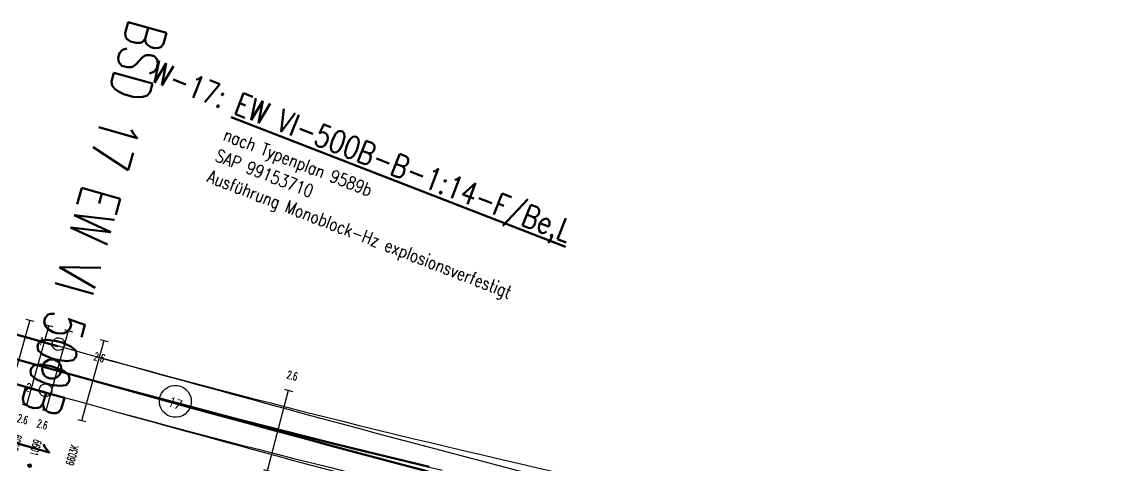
# Model space of a CAD drawing. Extents: x 2687065 to 2691361, y 1253360 to 1255888.
# Drawn here: x 2689289.43 to 2689323.92, y 1254923.6 to 1254937.47 of the extents above; entities that cross this region are included whole.
import ezdxf
from ezdxf.enums import TextEntityAlignment as Align

# ---------------------------------------------------------------- set-up
doc = ezdxf.new("R2010")
doc.units = 0
doc.header["$MEASUREMENT"] = 0
doc.linetypes.add('STRICHPUNKT', pattern=[1, 0.5, -0.25, 0, -0.25])
for name, color, linetype in [('A-GL-0014-_____', 1, 'STRICHPUNKT'), ('A-GL-0015-_____', 1, 'STRICHPUNKT'), ('A-HS-0017-_____', 1, 'STRICHPUNKT'), ('A-N1-0017-_____', 1, 'STRICHPUNKT'), ('BS-TR-A-Gleisstrang-LinieGeometrie', 7, 'Continuous'), ('BS-TR-A-Weiche-Kurzbezeichnung', 7, 'Continuous'), ('BS-TR-A-Weiche-PunktGeometrie', 7, 'Continuous'), ('L-GL-0014-_____', 2, 'Continuous'), ('L-GL-0015-_____', 2, 'Continuous'), ('L-HS-0017-_____', 4, 'Continuous'), ('L-N1-0017-_____', 3, 'Continuous'), ('L-ST-0017-_____', 7, 'Continuous'), ('S-ON-0014-_____', 7, 'Continuous'), ('S-ON-0017-_____', 7, 'Continuous'), ('T-SS-0014-_____', 7, 'Continuous'), ('T-SS-0017-_____', 7, 'Continuous'), ('T-ST', 7, 'Continuous'), ('T-WW-0017-_____', 6, 'Continuous')]:
    doc.layers.add(name, color=color, linetype=linetype)
doc.styles.add('R6', font='simplex.shx', dxfattribs={"width": 0.6})
doc.styles.add('R7', font='simplex.shx', dxfattribs={"width": 0.7})
doc.styles.add('R8', font='simplex.shx', dxfattribs={"width": 0.8})
doc.styles.add('SUPPRIME', font='simplex.shx', dxfattribs={"width": 0.75})

# ---------------------------------------------------------------- blocks, each defined once
blk = doc.blocks.new('WeiVlpSchwelleL')
at = {"color": 7}
for p, q in [((-0.4999999999999905, -0.1300000000000073), (-0.4999999999999832, 0.1299999999999694)), ((0.5000000000000135, -0.130000000000005), (0.5000000000000135, 0.1299999999999717))]:
    blk.add_line(p, q, dxfattribs=at)
at = {"color": 0, "linetype": 'ByBlock', "lineweight": -2}
blk.add_line((-0.4999999999999868, -1.183033536314004e-14), (0.5000000000000118, 4.669396854307774e-15), dxfattribs=at)
at = {"style": 'R6', "width": 0.6}
blk.add_attdef('LAENGE', text='', height=0.25, rotation=89.99999999999999, dxfattribs=at).set_placement((-1.229737067022953, 0.007106245459261308, 6e-06), align=Align.MIDDLE)
at = {"style": 'R6', "width": 0.6, "flags": 1}
for tag, p in [('WVP-SKML', (-5, 0, 2e-06)), ('WVP-SKMR', (3, 0, 2e-06))]:
    blk.add_attdef(tag, text='', height=0.25, rotation=180, dxfattribs=at).set_placement(p, align=Align.MIDDLE_CENTER)
at = {"style": 'R6', "width": 0.6}
blk.add_attdef('BEZEICHNUNG', text='', height=0.25, rotation=180, dxfattribs=at).set_placement((-2.249999999999987, -5.373479439185756e-14, 2), align=Align.MIDDLE_LEFT)
at = {"style": 'R6', "width": 0.6, "flags": 1}
blk.add_attdef('VERSCHIEBUNG', text='', height=0.25, rotation=180, dxfattribs=at).set_placement((-1.470197398034461, -5.373479439185758e-14, 2), align=Align.MIDDLE_LEFT)
for tag, p in [('VERKLINKS', (-0.8749999999999833, -5.426408495180606e-14, 2e-06)), ('VERKRECHTS', (0.8611075787621026, -8.736039560677224e-05, 2e-06))]:
    blk.add_attdef(tag, text='', height=0.25, rotation=180, dxfattribs=at).set_placement(p, align=Align.MIDDLE)
at = {"color": 1, "extrusion": (-1, -6.123233995736769e-17, 1.224646799147353e-16), "style": 'R6', "width": 0.6, "flags": 8}
blk.add_attdef('WVP-ANL', text='', height=0.25, rotation=270, dxfattribs=at).set_placement((1.179971919316135e-14, -7.187955122291877e-15, 0.4999999999999868), align=Align.MIDDLE)
at = {"color": 1, "extrusion": (1, -1.608122649676636e-16, 1.224646799147353e-16), "style": 'R6', "width": 0.6, "flags": 8}
blk.add_attdef('WVP-ANR', text='', height=0.25, rotation=270, dxfattribs=at).set_placement((-1.65451836612779e-14, -4.265120563609635e-14, 0.50000000000001), align=Align.MIDDLE)
blk = doc.blocks.new('WeiVlpWeiBez')
at = {"lineweight": 80}
blk.add_line((0, 0), (0, 0), dxfattribs=at)
at = {"lineweight": 80, "style": 'R8', "width": 0.8}
blk.add_attdef('WVP_WNR1', text='', height=0.7, dxfattribs=at).set_placement((0, 0), align=Align.RIGHT)
blk.add_attdef('WVP_WBE1', (0, 0), '', height=0.7, dxfattribs=at)
at = {"color": 7, "style": 'R6', "width": 0.6}
blk.add_attdef('WVP_WNR2', text='', height=0.25, dxfattribs=at).set_placement((0, 0), align=Align.RIGHT)
for tag, p in [('WVP_WBE2', (0, 0)), ('WVP_WVPN', (0, -0.4107919181288739))]:
    blk.add_attdef(tag, p, '', height=0.25, dxfattribs=at)
at = {"color": 7, "lineweight": 30, "style": 'R8', "width": 0.8}
for tag, p in [('WVP_WTPN', (0, -0.8999999999999999)), ('WVP_WSAP', (0, -1.6)), ('WVP_WZUS', (0, -2.3)), ('WVP_WWV', (0, -3))]:
    blk.add_attdef(tag, p, '', height=0.4, dxfattribs=at)
blk = doc.blocks.new('WeiVlpWeiNum')
at = {"color": 7}
blk.add_circle((0, 0, 1), 0.5, dxfattribs=at)
at = {"color": 7, "style": 'R8', "width": 0.8}
blk.add_attdef('WEICHENNR', text='', height=0.3, dxfattribs=at).set_placement((0, 0), align=Align.MIDDLE)
blk = doc.blocks.new('WeiVlpSchwelleR')
at = {"color": 7}
for p, q in [((-0.4999999999999886, -0.1300000000000048), (-0.4999999999999886, 0.1299999999999719)), ((0.5000000000000153, -0.1300000000000075), (0.5000000000000082, 0.1299999999999692))]:
    blk.add_line(p, q, dxfattribs=at)
at = {"color": 0, "linetype": 'ByBlock', "lineweight": -2}
blk.add_line((0.5000000000000118, -1.201402631621339e-14), (-0.4999999999999868, 4.853087807381139e-15), dxfattribs=at)
at = {"style": 'R6', "width": 0.6}
blk.add_attdef('LAENGE', text='', height=0.25, rotation=90, dxfattribs=at).set_placement((1.229737067022978, 0.007106245459260857, 6e-06), align=Align.MIDDLE)
at = {"style": 'R6', "width": 0.6, "flags": 1}
for tag, p in [('WVP-SKML', (-3, -5.426215032855453e-14, 2e-06)), ('WVP-SKMR', (5, -5.426215032855453e-14, 2e-06))]:
    blk.add_attdef(tag, text='', height=0.25, rotation=180, dxfattribs=at).set_placement(p, align=Align.MIDDLE_CENTER)
for tag, rotation, p in [('VERKLINKS', 180, (-0.8611075787620777, -8.73603956063954e-05, 2e-06)), ('VERKRECHTS', 179.9999999999973, (0.8750000000000082, -5.459328261269093e-14, 2e-06))]:
    blk.add_attdef(tag, text='', height=0.25, rotation=rotation, dxfattribs=at).set_placement(p, align=Align.MIDDLE)
at = {"color": 1, "extrusion": (-1, 1.836970198721029e-16, 1.224646799147353e-16), "style": 'R6', "width": 0.6, "flags": 8}
blk.add_attdef('WVP-ANL', text='', height=0.25, rotation=270, dxfattribs=at).set_placement((1.829950611378862e-14, -6.12323399573665e-17, 0.4999999999999904), align=Align.MIDDLE)
at = {"style": 'R6', "width": 0.6, "flags": 1}
blk.add_attdef('VERSCHIEBUNG', text='', height=0.25, rotation=179.9999999999999, dxfattribs=at).set_placement((1.75503510535756, -5.395683899678261e-14, 2.000000000057511e-06), align=Align.MIDDLE_LEFT)
at = {"color": 1, "extrusion": (1, -1.83697019872103e-16, 3.374459510989179e-32), "style": 'R6', "width": 0.6, "flags": 8}
blk.add_attdef('WVP-ANR', text='', height=0.25, rotation=270, dxfattribs=at).set_placement((-1.90594986648479e-14, -7.137320858570557e-15, 0.5000000000000118), align=Align.MIDDLE)
at = {"style": 'R6', "width": 0.6}
blk.add_attdef('BEZEICHNUNG', text='', height=0.25, rotation=180, dxfattribs=at).set_placement((3.371428571428583, -5.426215032855453e-14, 2.000000000057511e-06), align=Align.MIDDLE_LEFT)
blk = doc.blocks.new('st_Norm_a')
at = {"color": 0, "linetype": 'ByBlock', "lineweight": -2}
blk.add_circle((0, 0, 1), 0.2, dxfattribs=at)
at = {"layer": 'T-ST', "color": 0, "linetype": 'ByBlock', "lineweight": -2, "style": 'R7', "width": 0.7}
blk.add_attdef('WVP-STNR', text='', height=0.25, dxfattribs=at).set_placement((0.55, 0), align=Align.MIDDLE)

msp = doc.modelspace()

# ---------------------------------------------------------------- linework, layer by layer
at = {"layer": 'A-GL-0014-_____', "extrusion": (0.01856783197649532, 0.07832280268803682, 0.9967551224823394), "elevation": 148676.4978869476, "flags": 128}
msp.add_lwpolyline([(-2327270.607667033, -1835422.054921527, 0.003633421410041515), (-2327283.193510828, -1835421.446566809)], format="xyb", dxfattribs=at)
at = {"layer": 'A-GL-0015-_____', "extrusion": (0.01804329580227478, 0.0724631591215498, 0.9972078670200696), "elevation": 139912.5850883046, "flags": 128}
for points in [[(-2306375.860925438, -1862282.304916803, 0.003607865654043509), (-2306388.834824676, -1862281.695972341, 0.0005778882366978131), (-2306390.938590927, -1862281.614882477, 0.0005640373837236005), (-2306393.04253691, -1862281.538597507, 0.0005501865310880182), (-2306395.146647687, -1862281.467001255, 0.0005363356787352098), (-2306397.2509091, -1862281.399977494, 0.0005224848264887163), (-2306399.355307747, -1862281.337409949, 0.000508633974426861), (-2306401.459830968, -1862281.279182303, 0.0004947831227551143), (-2306403.564466825, -1862281.2251782, 0.0004809322710308942), (-2306405.669204077, -1862281.175281247, 0.0004670814196756011), (-2306407.774032172, -1862281.129375021, 0.0004532305682466667), (-2306409.878941214, -1862281.087343066, 0.0004393797171654458), (-2306411.983921956, -1862281.049068903, 0.000425528866205388), (-2306414.088965773, -1862281.014436027, 0.0004116780155718247), (-2306416.194064645, -1862280.983327911, 0.0003978271650381603), (-2306418.299211137, -1862280.955628012, 0.0003839763143777667), (-2306420.404398384, -1862280.931219766, 0.0003701254642280183), (-2306422.509620063, -1862280.909986597, 0.0003562746139303033), (-2306424.614870382, -1862280.891811915, 0.000342423763905985), (-2306426.720144058, -1862280.87657912, 0.0003285729141444139), (-2306428.825436292, -1862280.864171602, 0.0003147220642029705), (-2306430.93074276, -1862280.85447274, 0.000300871214719114), (-2306433.036059585, -1862280.84736591, 0.0002870203650340875), (-2306435.141383322, -1862280.84273448, 0.0002731695155693189), (-2306437.246710938, -1862280.840461815, 0.0002593186663141821), (-2306439.352039791, -1862280.840431275, 0.0002454678170420386), (-2306441.457367611, -1862280.842526217, 0.0002316169679582705), (-2306443.562692484, -1862280.846629998, 0.000217766119052233), (-2306445.668012826, -1862280.852625972, 0.0002039152698813173), (-2306447.773327372, -1862280.860397492, 0.0001900644212988732), (-2306449.878635147, -1862280.869827912, 0.0001762135724302912), (-2306451.983935457, -1862280.880800585, 0.0001623627236969281), (-2306454.08922786, -1862280.893198865, 0.0001485118746561659), (-2306456.194512154, -1862280.906906107, 0.0001346610261611838), (-2306458.299788353, -1862280.921805665, 0.0001208101782019989), (-2306460.405056668, -1862280.937780896, 0.0001069593294711759), (-2306462.510317494, -1862280.954715158, 9.310848082247697e-05), (-2306464.615571377, -1862280.972491808, 7.925763224524444e-05), (-2306466.720819011, -1862280.990994205, 6.540678372883944e-05), (-2306468.826060446, -1862281.010163099, 6.111675872858242e-05), (-2306471.026168179, -1862281.03068374, 6.111675872858242e-05)], [(-2306375.711487282, -1862280.557766664), (-2306383.991522347, -1862279.588452516, 0.006225960442902095), (-2306396.375575922, -1862278.29479418)]]:
    msp.add_lwpolyline(points, format="xyb", dxfattribs=at)
at = {"layer": 'A-HS-0017-_____', "extrusion": (0.007932368220953155, 0.05957805118444077, 0.9981921324832567), "elevation": 96552.05318200357, "flags": 128}
msp.add_lwpolyline([(-2500143.770633104, -1595958.177352654, 0.005561663456612552), (-2500162.895219587, -1595955.677917905, 0.0005904415350529665), (-2500164.952388998, -1595955.434773763, 0.0005766940764613905), (-2500167.01012039, -1595955.196432267, 0.0005629466180862063), (-2500169.068389705, -1595954.962781533, 0.0005491991599312885), (-2500171.127173657, -1595954.73370956, 0.0005354517020494657), (-2500173.18644971, -1595954.509104245, 0.0005217042441526011), (-2500175.246196067, -1595954.288853377, 0.0005079567865400952), (-2500177.306391642, -1595954.072844652, 0.0004942093292015613), (-2500179.367016051, -1595953.860965672, 0.0004804618721267446), (-2500181.428049588, -1595953.653103953, 0.000466714414975924), (-2500183.489473207, -1595953.449146926, 0.0004529669581778496), (-2500185.55126278, -1595953.248989383)], format="xyb", dxfattribs=at)
at = {"layer": 'A-N1-0017-_____', "extrusion": (0.007932368220953155, 0.05957805118444077, 0.9981921324832567), "elevation": 96552.0531820036, "flags": 128}
msp.add_lwpolyline([(-2500143.770633104, -1595958.177352654, 0.01520250774616116), (-2500162.932191363, -1595956.047990218, 0.001605019221573569), (-2500164.9705563, -1595955.890723822, 0.001591607687177336), (-2500167.009885074, -1595955.74649232, 0.001578196153257856), (-2500169.050087289, -1595955.615192159, 0.001564784619973102), (-2500171.091074595, -1595955.496719127, 0.001551373087257246), (-2500173.132760678, -1595955.390968377, 0.001537961555101283), (-2500175.175061239, -1595955.297834455, 0.001524550023495265), (-2500177.217893991, -1595955.217211328, 0.001511138492429794), (-2500179.261181705, -1595955.149009224, 0.0004956217801453381), (-2500181.392436054, -1595955.086540687, 0.0004810373913329801), (-2500183.523808379, -1595955.028235283, 0.0004664530025032431), (-2500185.655284529, -1595954.973960656)], format="xyb", dxfattribs=at)
at = {"layer": 'BS-TR-A-Gleisstrang-LinieGeometrie', "color": 2, "lineweight": 50, "true_color": 0xffff00}
for points in [[(2689278.25049011, 1254930.10978953, 454.261855773672), (2689279.18011675, 1254929.83558425, 454.268669774008), (2689280.11004936, 1254929.56241837, 454.275483774344), (2689281.04028675, 1254929.29029224, 454.2822977746799), (2689281.97082777, 1254929.0192062, 454.289111775016), (2689282.90167126, 1254928.74916059, 454.295925775352), (2689283.83281606, 1254928.48015573, 454.302739775688), (2689284.76426099, 1254928.21219198, 454.309553776024), (2689285.6960049, 1254927.94526966, 454.3163677763599), (2689286.62804662, 1254927.67938911, 454.323181776697), (2689287.56038499, 1254927.41455065, 454.329995777033), (2689288.49301884, 1254927.15075463, 454.336809777369), (2689289.425947, 1254926.88800137, 454.343623777705), (2689290.35916832, 1254926.6262912, 454.350437778041)], [(2689290.35914, 1254926.62619, 454.35043), (2689291.33727164, 1254926.3541099, 454.357487472388), (2689292.31626934, 1254926.08516272, 454.364384627048), (2689293.29612307, 1254925.81935122, 454.371121464493), (2689294.27682279, 1254925.55667813, 454.3776979852299), (2689295.25835844, 1254925.29714613, 454.384114189749), (2689296.24071996, 1254925.0407579, 454.390370078531), (2689297.22389728, 1254924.78751605, 454.396465652043), (2689298.20788033, 1254924.53742318, 454.402400910742), (2689299.19265902, 1254924.29048185, 454.4081758550701), (2689300.17822326, 1254924.0466946, 454.413790485461), (2689301.16456294, 1254923.80606393, 454.419244802335), (2689302.15166796, 1254923.5685923, 454.424538806099)], [(2689290.35916832, 1254926.6262912, 454.350437778041), (2689291.33729924, 1254926.35319394, 454.3575774028599), (2689292.31574937, 1254926.08124258, 454.36471702768), (2689293.29451737, 1254925.8104375, 454.3718566525), (2689294.27360191, 1254925.54077905, 454.37899627732), (2689295.25300163, 1254925.27226762, 454.38613590214), (2689296.23271519, 1254925.00490357, 454.393275526959), (2689297.21274125, 1254924.73868726, 454.400415151779), (2689298.19307847, 1254924.47361907, 454.4075547765989), (2689299.1737255, 1254924.20969936, 454.414694401419), (2689300.15468098, 1254923.94692849, 454.421834026238), (2689301.13594359, 1254923.68530681, 454.428973651058), (2689302.11751197, 1254923.4248347, 454.436113275878)]]:
    msp.add_polyline3d(points, dxfattribs=at)
at = {"layer": 'BS-TR-A-Weiche-PunktGeometrie', "color": 2, "lineweight": 50, "true_color": 0xffff00}
msp.add_circle((2689290.35914, 1254926.62619, 454.350437778041), 0.3, dxfattribs=at)
at = {"layer": 'L-GL-0014-_____', "lineweight": 70, "extrusion": (0.01856783197649532, 0.07832280268803682, 0.9967551224823394), "const_width": 0.07, "elevation": 148676.4978869476, "flags": 128}
for points in [[(-2327270.649319825, -1835422.803763998, 0.003633421410041434), (-2327283.224276211, -1835422.195935538, 0.003633421410041434)], [(-2327270.56601424, -1835421.306079058, 0.003633421410041447), (-2327283.162745444, -1835420.697198081, 0.003633421410041447)]]:
    msp.add_lwpolyline(points, format="xyb", dxfattribs=at)
at = {"layer": 'L-GL-0015-_____', "lineweight": 70, "extrusion": (0.01804329580227478, 0.0724631591215498, 0.9972078670200696), "const_width": 0.06999999999999999, "elevation": 139912.5850883046, "flags": 128}
msp.add_lwpolyline([(-2306380.672627342, -1862282.808074327, 0.000760682760276793), (-2306383.405750903, -1862282.678746763, 0.00151899202084786), (-2306388.864581361, -1862282.445381802, 0.0005778882366978685), (-2306390.966612087, -1862282.364358837, 0.0002213726297795036), (-2306391.791681806, -1862282.333877219, 0.002088862185547946)], format="xyb", dxfattribs=at)
at = {"layer": 'L-HS-0017-_____', "extrusion": (0.007932368220953155, 0.05957805118444077, 0.9981921324832567), "flags": 128}
for points, elevation in [([(-2500143.876091619, -1595958.919901307, 0.005287449519218353), (-2500162.040774897, -1595956.53578584, 0.005287449519218353)], 96552.05318200358), ([(-2500143.665174589, -1595957.434804001, 0.005298242491489402), (-2500161.898504227, -1595955.042079048, 0.005298242491489402)], 96552.0531820036)]:
    msp.add_lwpolyline(points, format="xyb", dxfattribs=dict(at, elevation=elevation))
at = {"layer": 'L-N1-0017-_____', "extrusion": (0.007932368220953155, 0.05957805118444077, 0.9981921324832567), "flags": 128}
for points, elevation in [([(-2500143.876089024, -1595958.919901675, 0.01447307323375306), (-2500162.072533853, -1595956.870916684, 0.01447307323375306)], 96552.05318200358), ([(-2500143.665177184, -1595957.434803633, 0.01445760805018004), (-2500161.928305614, -1595955.377737899, 0.01445760805018004)], 96552.0531820036)]:
    msp.add_lwpolyline(points, format="xyb", dxfattribs=dict(at, elevation=elevation))

# ---------------------------------------------------------------- block references
at = {"layer": 'L-ST-0017-_____', "color": 7, "extrusion": (0.007932368220953155, 0.05957805118444077, 0.9981921324832567)}
ref = msp.add_blockref('st_Norm_a', (-2500143.876091619, -1595958.919901307, 96552.0531820036), dxfattribs=dict(at, rotation=351.9166812766069))
ref.add_attrib('WVP-STNR', '1', dxfattribs={"layer": 'T-ST', "color": 0, "linetype": 'ByBlock', "lineweight": -2, "extrusion": (0.007932368220953155, 0.05957805118444077, 0.9981921324832567), "height": 0.25, "rotation": 171.9166812788148, "style": 'R7', "width": 0.6999999999999998}).set_placement((-2500143.331556069, -1595958.99723845, 96552.05318200358), align=Align.MIDDLE)
ref = msp.add_blockref('st_Norm_a', (-2500143.665174589, -1595957.434804001, 96552.05318200358), dxfattribs=dict(at, rotation=351.9166812766068))
ref.add_attrib('WVP-STNR', '2', dxfattribs={"layer": 'T-ST', "color": 0, "linetype": 'ByBlock', "lineweight": -2, "extrusion": (0.007932368220953155, 0.05957805118444077, 0.9981921324832567), "height": 0.2500000000000001, "rotation": 171.9166812788148, "style": 'R7', "width": 0.6999999999999998}).set_placement((-2500143.120639038, -1595957.512141144, 96552.0531820036), align=Align.MIDDLE)
at = {"layer": 'S-ON-0014-_____', "extrusion": (0.01856783197649532, 0.07832280268803682, 0.9967551224823394)}
ref = msp.add_blockref('WeiVlpSchwelleL', (-2327282.119672061, -1835421.49132006, 148676.4978869476), dxfattribs=dict(at, xscale=2.6, rotation=87.5780118389953))
ref.add_attrib('BEZEICHNUNG', '6060', dxfattribs={"layer": 'T-SS-0014-_____', "extrusion": (0.01856783197649532, 0.07832280268803682, 0.9967551224823394), "height": 0.25, "rotation": 87.57801184876058, "style": 'R6', "width": 0.6}).set_placement((-2327282.024589131, -1835419.243330016, 148676.4978869476), align=Align.MIDDLE_LEFT)
ref.add_attrib('LAENGE', '2.6', dxfattribs={"layer": 'T-SS-0014-_____', "extrusion": (0.01856783197649532, 0.07832280268803682, 0.9967551224823394), "height": 0.25, "rotation": 177.578011841503, "style": 'R6', "width": 0.6}).set_placement((-2327282.051840481, -1835419.74263516, 148676.4978869476), align=Align.MIDDLE)
ref = msp.add_blockref('WeiVlpSchwelleL', (-2327282.733903035, -1835421.465558171, 148676.4978869476), dxfattribs=dict(at, xscale=2.6, rotation=87.61863904367137))
ref.add_attrib('BEZEICHNUNG', '6060', dxfattribs={"layer": 'T-SS-0014-_____', "extrusion": (0.01856783197649532, 0.07832280268803682, 0.9967551224823394), "height": 0.25, "rotation": 87.618639034963, "style": 'R6', "width": 0.6}).set_placement((-2327282.64041413, -1835419.217501271, 148676.4978869476), align=Align.MIDDLE_LEFT)
ref.add_attrib('LAENGE', '2.6', dxfattribs={"layer": 'T-SS-0014-_____', "extrusion": (0.01856783197649532, 0.07832280268803682, 0.9967551224823394), "height": 0.25, "rotation": 177.6186390394596, "style": 'R6', "width": 0.6}).set_placement((-2327282.667311427, -1835419.716825613, 148676.4978869476), align=Align.MIDDLE)
at = {"layer": 'S-ON-0017-_____', "extrusion": (0.007932368220953155, 0.05957805118444077, 0.9981921324832567)}
ref = msp.add_blockref('WeiVlpSchwelleR', (-2500143.948848435, -1595958.152077697, 96552.0531820036), dxfattribs=dict(at, xscale=2.6, rotation=81.91687627197366))
ref.add_attrib('BEZEICHNUNG', '6601', dxfattribs={"layer": 'T-SS-0017-_____', "extrusion": (0.007932368220953155, 0.05957805118444077, 0.9981921324832567), "height": 0.25, "rotation": 81.91687626485161, "style": 'R6', "width": 0.6}).set_placement((-2500143.632474465, -1595955.924414782, 96552.05318200358), align=Align.MIDDLE_LEFT)
ref.add_attrib('LAENGE', '2.6', dxfattribs={"layer": 'T-SS-0017-_____', "extrusion": (0.007932368220953155, 0.05957805118444077, 0.9981921324832567), "height": 0.25, "rotation": 171.9168762733184, "style": 'R6', "width": 0.6}).set_placement((-2500143.708846792, -1595956.418596461, 96552.05318200358), align=Align.MIDDLE)
ref = msp.add_blockref('WeiVlpSchwelleR', (-2500145.095607764, -1595957.991126095, 96552.05318200358), dxfattribs=dict(at, xscale=2.6, rotation=82.06961355405997))
ref.add_attrib('BEZEICHNUNG', '6603K', dxfattribs={"layer": 'T-SS-0017-_____', "extrusion": (0.007932368220953155, 0.05957805118444077, 0.9981921324832567), "height": 0.25, "rotation": 262.0696135525924, "style": 'R6', "width": 0.6}).set_placement((-2500144.71606686, -1595955.266536821, 96552.0531820036), align=Align.MIDDLE_LEFT)
ref.add_attrib('LAENGE', '2.6', dxfattribs={"layer": 'T-SS-0017-_____', "extrusion": (0.007932368220953155, 0.05957805118444077, 0.9981921324832567), "height": 0.25, "rotation": 172.0696135507426, "style": 'R6', "width": 0.6}).set_placement((-2500145.199209059, -1595958.734842975, 96552.05318200358), align=Align.MIDDLE)
ref = msp.add_blockref('WeiVlpSchwelleR', (-2500151.031606092, -1595957.204493704, 96552.05318200357), dxfattribs=dict(at, xscale=2.6, rotation=82.97024939963494))
ref.add_attrib('BEZEICHNUNG', '6613K', dxfattribs={"layer": 'T-SS-0017-_____', "extrusion": (0.007932368220953155, 0.05957805118444077, 0.9981921324832567), "height": 0.25, "rotation": 262.970249411968, "style": 'R6', "width": 0.6}).set_placement((-2500150.691764217, -1595954.448534931, 96552.05318200358), align=Align.MIDDLE_LEFT)
ref.add_attrib('LAENGE', '2.6', dxfattribs={"layer": 'T-SS-0017-_____', "extrusion": (0.007932368220953155, 0.05957805118444077, 0.9981921324832567), "height": 0.25, "rotation": 172.970249395879, "style": 'R6', "width": 0.6}).set_placement((-2500151.249069165, -1595958.968017591, 96552.0531820036), align=Align.MIDDLE)
at = {"layer": 'T-WW-0017-_____', "extrusion": (0.007932368220953155, 0.05957805118444077, 0.9981921324832567)}
ref = msp.add_blockref('WeiVlpWeiBez', (-2500148.316995575, -1595966.872888399, 96552.0531820036), dxfattribs=dict(at, rotation=166.3446991880446))
ref.add_attrib('WVP_WNR1', 'W-17: ', dxfattribs={"layer": '0', "lineweight": 80, "extrusion": (0.007932368220953155, 0.05957805118444077, 0.9981921324832567), "height": 0.7, "rotation": 166.3446991842054, "style": 'R8', "width": 0.7999999999999999}).set_placement((-2500148.316995575, -1595966.872888399, 96552.0531820036), align=Align.RIGHT)
ref.add_attrib('WVP_WBE1', '%%uEW VI-500B-B-1:14-F/Be,L%%u', (-2500148.316995575, -1595966.872888399, 96552.0531820036), dxfattribs={"layer": '0', "lineweight": 80, "extrusion": (0.007932368220953155, 0.05957805118444077, 0.9981921324832567), "height": 0.7, "rotation": 166.3446991842054, "style": 'R8', "width": 0.7999999999999999})
ref.add_attrib('WVP_WTPN', 'nach Typenplan 9589b', (-2500148.104523466, -1595965.998328165, 96552.05318200358), dxfattribs={"layer": '0', "color": 7, "lineweight": 30, "extrusion": (0.007932368220953155, 0.05957805118444077, 0.9981921324832567), "height": 0.4, "rotation": 166.3446991842054, "style": 'R8', "width": 0.8000000000000002})
ref.add_attrib('WVP_WSAP', 'SAP 99153710', (-2500147.93926738, -1595965.31811465, 96552.05318200358), dxfattribs={"layer": '0', "color": 7, "lineweight": 30, "extrusion": (0.007932368220953155, 0.05957805118444077, 0.9981921324832567), "height": 0.4, "rotation": 166.3446991842054, "style": 'R8', "width": 0.8000000000000002})
ref.add_attrib('WVP_WZUS', 'Ausführung Monoblock-Hz explosionsverfestigt', (-2500147.774011294, -1595964.637901135, 96552.05318200358), dxfattribs={"layer": '0', "color": 7, "lineweight": 30, "extrusion": (0.007932368220953155, 0.05957805118444077, 0.9981921324832567), "height": 0.4, "rotation": 166.3446991842054, "style": 'R8', "width": 0.8000000000000002})
ref = msp.add_blockref('WeiVlpWeiNum', (-2500147.732175987, -1595957.624044779, 96552.05318200357), dxfattribs=dict(at, rotation=166.3446991880446))
ref.add_attrib('WEICHENNR', '17', dxfattribs={"layer": '0', "color": 7, "extrusion": (0.007932368220953155, 0.05957805118444077, 0.9981921324832567), "height": 0.3, "rotation": 166.3446991842054, "style": 'R8', "width": 0.8}).set_placement((-2500147.732175987, -1595957.624044779, 96552.05318200357), align=Align.MIDDLE)

# ---------------------------------------------------------------- texts
at = {"layer": 'BS-TR-A-Weiche-Kurzbezeichnung', "color": 2, "lineweight": 50, "true_color": 0xffff00, "style": 'SUPPRIME', "width": 0.75}
msp.add_text('BSD 17 EW VI 500B 1:14 L', height=1.25, rotation=254.366541868853, dxfattribs=at).set_placement((2689292.78896492, 1254937.62852795, 454.350437778041))

doc.saveas('drawing.dxf')
